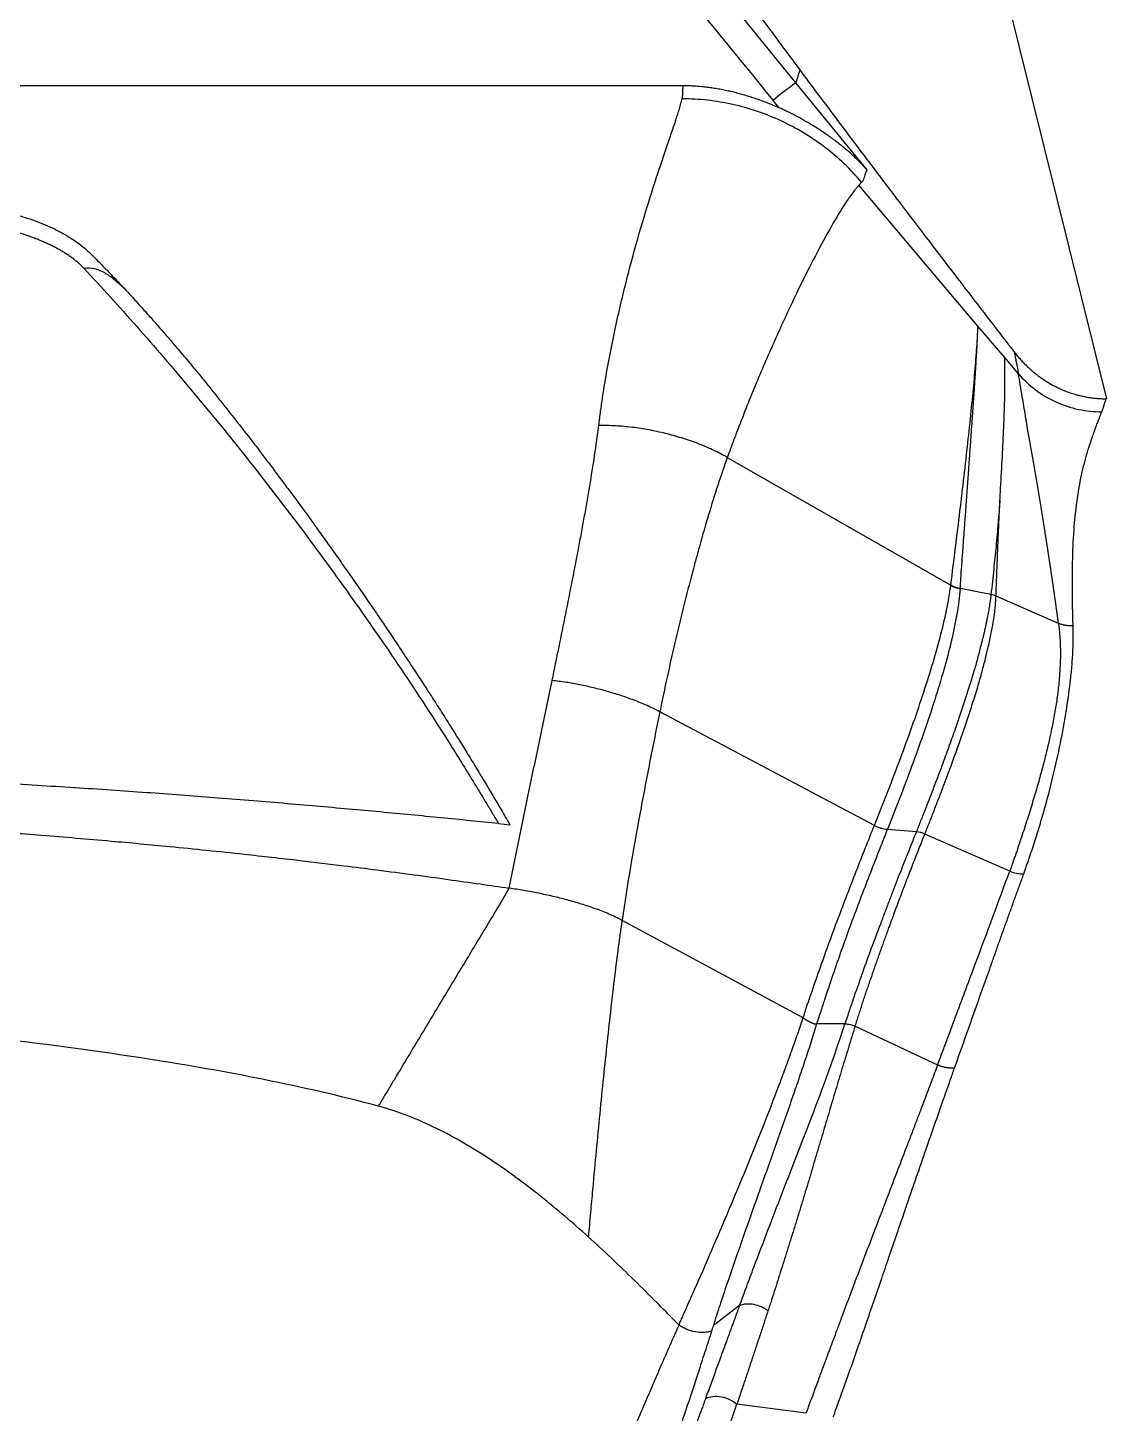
# Model space of a CAD drawing. Header units: inches. Extents: x -1 to 81, y -22 to 129.
# Drawn here: x 45.27 to 54.37, y 66.44 to 78.14 of the extents above; entities that cross this region are included whole.
import ezdxf

# ---------------------------------------------------------------- set-up
doc = ezdxf.new("R2010")
doc.units = ezdxf.units.IN
doc.header["$MEASUREMENT"] = 0
doc.layers.add('1', color=4, linetype='Continuous')

# ---------------------------------------------------------------- blocks, each defined once
blk = doc.blocks.new('2026 PACE')
at = {"layer": '1', "color": 3, "linetype": 'Continuous', "lineweight": 25}
for p, q in [((53.801, 79.34), (54.876, 75.005)), ((52.254, 77.674), (51.559, 78.528)), ((52.286, 77.784), (52.254, 77.674)), ((30.203, 77.651), (51.304, 77.651)), ((52.852, 76.94), (52.254, 77.674)), ((52.112, 77.463), (52.061, 77.525)), ((52.852, 76.939), (52.852, 76.94)), ((53.791, 75.619), (52.786, 76.808)), ((54.017, 75.352), (53.791, 75.619)), ((54.088, 75.411), (54.097, 75.4)), ((54.133, 75.215), (54.017, 75.352)), ((51.675, 74.51), (53.562, 73.431)), ((53.977, 74.148), (53.977, 74.149)), ((53.901, 73.351), (53.641, 73.402)), ((54.47, 73.108), (53.944, 73.338)), ((52.917, 71.401), (51.105, 72.361)), ((49.743, 71.417), (49.839, 71.407)), ((52.917, 71.401), (52.917, 71.402)), ((53.027, 71.368), (53.026, 71.367)), ((53.271, 71.347), (53.027, 71.368)), ((53.271, 71.347), (53.271, 71.347)), ((53.342, 71.328), (53.343, 71.328)), ((54.06, 71.016), (53.343, 71.328)), ((52.314, 69.775), (50.786, 70.599)), ((52.668, 69.724), (52.429, 69.724)), ((52.754, 69.705), (53.45, 69.378)), ((53.45, 69.378), (53.451, 69.379)), ((51.778, 67.345), (51.557, 67.178)), ((52.339, 66.436), (51.756, 66.514))]:
    blk.add_line(p, q, dxfattribs=at)
for centre, radius, start, end in [((53.807, 75.465), 2.7, 125.117, 130.2884), ((53.698, 73.658), 0.263, 238.9462, 257.3842), ((53.697, 73.656), 0.263, 238.9848, 257.4433), ((53.858, 73.148), 0.208, 65.634, 78.0727), ((53.858, 73.148), 0.208, 65.6182, 78.0707), ((53.054, 71.655), 0.288, 241.5739, 264.5284), ((53.054, 71.654), 0.288, 241.5711, 264.5253), ((53.249, 71.118), 0.23, 65.8962, 84.4884), ((53.248, 71.118), 0.23, 65.8982, 84.4901)]:
    blk.add_arc(centre, radius, start, end, dxfattribs=at)
for points, knots in [([(51.673, 78.612), (51.713, 78.556), (51.795, 78.446), (51.917, 78.28), (52.04, 78.115), (52.163, 77.949), (52.245, 77.839), (52.286, 77.784)], [0, 0, 0, 0, 0.2, 0.4, 0.6, 0.8, 1, 1, 1, 1]), ([(52.286, 77.784), (52.336, 77.716), (52.436, 77.582), (52.587, 77.381), (52.736, 77.182), (52.885, 76.985), (53.033, 76.789), (53.233, 76.526), (53.483, 76.198), (53.786, 75.803), (53.987, 75.542), (54.088, 75.412)], [0, 0, 0, 0, 0.084804, 0.169022, 0.252654, 0.335696, 0.418145, 0.5, 0.667733, 0.834403, 1, 1, 1, 1]), ([(51.294, 77.539), (51.296, 77.55), (51.299, 77.572), (51.299, 77.597), (51.3, 77.615), (51.301, 77.632), (51.303, 77.644), (51.304, 77.651)], [0, 0, 0, 0, 0.25, 0.5, 0.625, 0.75, 1, 1, 1, 1]), ([(51.304, 77.651), (51.312, 77.651), (51.328, 77.651), (51.352, 77.65), (51.376, 77.649), (51.399, 77.648), (51.423, 77.646), (51.447, 77.644), (51.471, 77.642), (51.494, 77.639), (51.518, 77.636), (51.542, 77.633), (51.565, 77.629), (51.589, 77.626), (51.612, 77.621), (51.636, 77.617), (51.659, 77.612), (51.683, 77.607), (51.706, 77.602), (51.729, 77.596), (51.752, 77.59), (51.775, 77.584), (51.798, 77.578), (51.821, 77.571), (51.844, 77.564), (51.867, 77.557), (51.89, 77.55), (51.912, 77.542), (51.935, 77.534), (51.957, 77.526), (51.98, 77.518), (52.002, 77.509), (52.024, 77.501), (52.046, 77.492), (52.068, 77.482), (52.09, 77.473), (52.105, 77.466), (52.112, 77.463)], [0, 0, 0, 0, 0.028562, 0.057124, 0.085686, 0.11425, 0.142817, 0.171385, 0.199955, 0.228527, 0.257098, 0.285669, 0.314239, 0.342809, 0.371379, 0.399951, 0.428523, 0.457096, 0.485671, 0.514245, 0.542819, 0.571392, 0.599966, 0.628539, 0.657113, 0.685688, 0.714262, 0.742837, 0.771412, 0.799987, 0.828561, 0.857134, 0.885708, 0.914281, 0.942854, 0.971427, 1, 1, 1, 1]), ([(50.593, 74.806), (50.595, 74.817), (50.598, 74.848), (50.608, 74.919), (50.628, 75.059), (50.673, 75.333), (50.75, 75.707), (50.852, 76.122), (50.959, 76.501), (51.064, 76.837), (51.162, 77.127), (51.23, 77.326), (51.264, 77.433), (51.278, 77.477), (51.284, 77.499), (51.289, 77.519), (51.292, 77.532), (51.294, 77.539)], [0, 0, 0, 0, 0.0082717, 0.0238967, 0.0551467, 0.1176467, 0.2426467, 0.3676467, 0.4926467, 0.6176467, 0.7426467, 0.8676467, 0.9301467, 0.9457717, 0.9613967, 0.9770217, 0.9926467, 0.9926467, 0.9926467, 0.9926467]), ([(52.852, 76.939), (52.851, 76.94), (52.85, 76.942), (52.848, 76.945), (52.845, 76.948), (52.843, 76.951), (52.84, 76.954), (52.835, 76.96), (52.827, 76.968), (52.818, 76.978), (52.805, 76.992), (52.787, 77.01), (52.76, 77.037), (52.721, 77.073), (52.665, 77.122), (52.595, 77.178), (52.528, 77.227), (52.47, 77.266), (52.425, 77.295), (52.382, 77.322), (52.339, 77.347), (52.297, 77.371), (52.257, 77.392), (52.218, 77.412), (52.181, 77.431), (52.146, 77.447), (52.123, 77.458), (52.112, 77.463)], [0, 0, 0, 0, 0.003614, 0.007449, 0.011529, 0.015873, 0.020495, 0.026898, 0.041013, 0.059295, 0.071728, 0.107616, 0.14342, 0.20367, 0.286573, 0.393527, 0.501002, 0.561532, 0.619692, 0.675484, 0.72891, 0.779975, 0.82868, 0.875031, 0.91903, 0.960685, 1, 1, 1, 1]), ([(52.852, 76.939), (52.85, 76.933), (52.848, 76.927), (52.843, 76.914), (52.839, 76.904), (52.835, 76.89), (52.831, 76.875), (52.825, 76.856), (52.816, 76.841), (52.809, 76.834)], [-0.234533, -0.234533, -0.234533, -0.234533, 0, 0, 0.25, 0.375, 0.5, 0.75, 1, 1, 1, 1]), ([(52.785, 76.808), (52.785, 76.807), (52.779, 76.801), (52.769, 76.789), (52.74, 76.753), (52.675, 76.665), (52.571, 76.497), (52.437, 76.253), (52.294, 75.97), (52.144, 75.653), (51.989, 75.304), (51.857, 74.988), (51.766, 74.753), (51.72, 74.633), (51.695, 74.563), (51.682, 74.528), (51.675, 74.51)], [0.028923, 0.028923, 0.028923, 0.028923, 0.03125, 0.046875, 0.0625, 0.125, 0.25, 0.375, 0.5, 0.625, 0.75, 0.875, 0.9375, 0.96875, 0.984375, 1, 1, 1, 1]), ([(52.809, 76.834), (52.808, 76.833), (52.805, 76.83), (52.8, 76.825), (52.796, 76.82), (52.791, 76.814), (52.787, 76.81), (52.786, 76.808)], [0, 0, 0, 0, 0.199973, 0.399975, 0.59999, 0.800002, 1, 1, 1, 1]), ([(44.839, 76.661), (44.846, 76.661), (44.862, 76.661), (44.884, 76.66), (44.907, 76.66), (44.93, 76.66), (44.952, 76.659), (44.975, 76.659), (44.997, 76.658), (45.019, 76.657), (45.041, 76.656), (45.063, 76.654), (45.085, 76.653), (45.143, 76.649), (45.236, 76.641), (45.359, 76.625), (45.477, 76.605), (45.587, 76.581), (45.691, 76.554), (45.818, 76.514), (45.931, 76.469), (46.031, 76.421), (46.098, 76.383), (46.161, 76.343), (46.208, 76.309), (46.243, 76.281), (46.268, 76.26), (46.292, 76.238), (46.307, 76.224), (46.314, 76.216)], [0, 0, 0, 0, 0.010673, 0.02131, 0.031916, 0.042493, 0.053045, 0.063577, 0.07409, 0.08459, 0.09508, 0.105563, 0.116043, 0.126523, 0.188494, 0.251194, 0.313181, 0.376922, 0.438472, 0.50219, 0.627601, 0.68863, 0.751492, 0.812659, 0.875266, 0.906088, 0.937141, 0.968441, 1, 1, 1, 1]), ([(45.993, 76.286), (45.988, 76.289), (45.977, 76.295), (45.961, 76.303), (45.944, 76.311), (45.927, 76.318), (45.91, 76.326), (45.892, 76.334), (45.874, 76.341), (45.856, 76.349), (45.838, 76.356), (45.819, 76.363), (45.8, 76.37), (45.781, 76.377), (45.726, 76.396), (45.631, 76.425), (45.489, 76.46), (45.338, 76.489), (45.218, 76.505), (45.136, 76.515), (45.094, 76.519), (45.052, 76.523), (45.01, 76.526), (44.968, 76.529), (44.925, 76.532), (44.882, 76.534), (44.853, 76.535), (44.839, 76.535)], [0, 0, 0, 0, 0.019763, 0.039469, 0.05912, 0.078722, 0.098279, 0.117794, 0.137273, 0.156718, 0.176135, 0.195527, 0.2149, 0.234257, 0.253603, 0.379087, 0.502822, 0.627192, 0.750069, 0.781517, 0.812852, 0.844102, 0.875292, 0.90645, 0.937603, 0.968777, 1, 1, 1, 1]), ([(46.244, 76.105), (46.241, 76.109), (46.234, 76.116), (46.224, 76.126), (46.213, 76.136), (46.202, 76.146), (46.19, 76.156), (46.179, 76.166), (46.166, 76.176), (46.154, 76.186), (46.141, 76.196), (46.128, 76.205), (46.114, 76.215), (46.1, 76.224), (46.086, 76.233), (46.072, 76.242), (46.057, 76.251), (46.041, 76.26), (46.026, 76.269), (46.01, 76.278), (45.999, 76.283), (45.993, 76.286)], [0, 0, 0, 0, 0.053407, 0.106667, 0.159789, 0.212784, 0.265664, 0.318438, 0.371119, 0.423717, 0.476242, 0.528707, 0.581123, 0.633499, 0.685849, 0.738182, 0.790511, 0.842846, 0.895198, 0.947579, 1, 1, 1, 1]), ([(46.314, 76.216), (46.326, 76.204), (46.35, 76.18), (46.385, 76.144), (46.42, 76.108), (46.456, 76.072), (46.491, 76.035), (46.526, 75.998), (46.549, 75.973), (46.56, 75.961)], [0, 0, 0, 0, 0.1435007, 0.2867858, 0.4298559, 0.5727116, 0.7153535, 0.8577826, 1, 1, 1, 1]), ([(46.587, 75.932), (46.562, 75.956), (46.537, 75.979), (46.484, 76.024), (46.457, 76.044), (46.401, 76.078), (46.372, 76.092), (46.31, 76.108), (46.278, 76.11), (46.244, 76.105)], [0, 0, 0, 0, 0.25, 0.25, 0.5, 0.5, 0.75, 0.75, 1, 1, 1, 1]), ([(46.244, 76.105), (46.318, 76.026), (46.391, 75.946), (46.54, 75.783), (46.614, 75.699), (46.839, 75.445), (46.989, 75.27), (47.442, 74.73), (47.744, 74.35), (48.341, 73.558), (48.635, 73.146), (49.063, 72.509), (49.203, 72.294), (49.409, 71.968), (49.477, 71.858), (49.578, 71.693), (49.611, 71.638), (49.661, 71.555), (49.677, 71.528), (49.71, 71.472), (49.726, 71.445), (49.743, 71.417)], [0, 0, 0, 0, 0.0625, 0.0625, 0.125, 0.125, 0.25, 0.25, 0.5, 0.5, 0.75, 0.75, 0.875, 0.875, 0.9375, 0.9375, 0.96875, 0.96875, 0.984375, 0.984375, 1, 1, 1, 1]), ([(46.56, 75.961), (46.565, 75.956), (46.574, 75.947), (46.583, 75.937), (46.587, 75.932)], [0, 0, 0, 0, 0.5002031, 1, 1, 1, 1]), ([(46.587, 75.932), (46.6, 75.918), (46.626, 75.891), (46.664, 75.849), (46.702, 75.807), (46.74, 75.765), (46.778, 75.722), (46.816, 75.68), (46.854, 75.637), (46.891, 75.594), (46.929, 75.551), (46.966, 75.507), (47.003, 75.464), (47.04, 75.42), (47.077, 75.377), (47.114, 75.333), (47.151, 75.289), (47.187, 75.245), (47.224, 75.2), (47.26, 75.156), (47.296, 75.111), (47.332, 75.067), (47.368, 75.022), (47.404, 74.977), (47.44, 74.932), (47.475, 74.887), (47.511, 74.842), (47.546, 74.797), (47.582, 74.751), (47.617, 74.706), (47.652, 74.66), (47.687, 74.615), (47.722, 74.569), (47.757, 74.524), (47.791, 74.478), (47.826, 74.432), (47.86, 74.386), (47.895, 74.34), (47.929, 74.294), (47.963, 74.248), (47.997, 74.202), (48.031, 74.156), (48.065, 74.11), (48.098, 74.064), (48.132, 74.018), (48.166, 73.971), (48.199, 73.925), (48.248, 73.857), (48.313, 73.766), (48.394, 73.652), (48.474, 73.538), (48.554, 73.423), (48.634, 73.308), (48.712, 73.193), (48.791, 73.077), (48.869, 72.961), (48.946, 72.844), (49.023, 72.727), (49.1, 72.61), (49.176, 72.492), (49.252, 72.374), (49.327, 72.255), (49.402, 72.136), (49.476, 72.016), (49.549, 71.896), (49.623, 71.775), (49.695, 71.653), (49.767, 71.531), (49.815, 71.448), (49.839, 71.407)], [0, 0, 0, 0, 0.011354, 0.022682, 0.033984, 0.045259, 0.056508, 0.067731, 0.078929, 0.0901, 0.101245, 0.112365, 0.123459, 0.134527, 0.14557, 0.156587, 0.167579, 0.178545, 0.189485, 0.200401, 0.211291, 0.222155, 0.232995, 0.24381, 0.254599, 0.265364, 0.276103, 0.286818, 0.297509, 0.308174, 0.318815, 0.329432, 0.340023, 0.350591, 0.361134, 0.371653, 0.382147, 0.392617, 0.403063, 0.413484, 0.423882, 0.434255, 0.444604, 0.454929, 0.465231, 0.475508, 0.485762, 0.495991, 0.520944, 0.545799, 0.570557, 0.595219, 0.619784, 0.644255, 0.66863, 0.69291, 0.717096, 0.741188, 0.765186, 0.78909, 0.812901, 0.836618, 0.860241, 0.88377, 0.907205, 0.930546, 0.953792, 0.976944, 1, 1, 1, 1]), ([(53.788, 75.555), (53.789, 75.56), (53.789, 75.57), (53.79, 75.585), (53.79, 75.599), (53.79, 75.608), (53.791, 75.613)], [0, 0, 0, 0, 0.250026, 0.500034, 0.750024, 1, 1, 1, 1]), ([(53.562, 73.433), (53.589, 73.646), (53.615, 73.854), (53.664, 74.255), (53.686, 74.449), (53.716, 74.724), (53.726, 74.813), (53.743, 74.985), (53.751, 75.067), (53.765, 75.223), (53.771, 75.297), (53.781, 75.435), (53.786, 75.499), (53.788, 75.555)], [0, 0, 0, 0, 0.25, 0.25, 0.5, 0.5, 0.625, 0.625, 0.75, 0.75, 0.875, 0.875, 1, 1, 1, 1]), ([(53.641, 73.402), (53.643, 73.43), (53.647, 73.494), (53.655, 73.6), (53.665, 73.739), (53.676, 73.884), (53.687, 74.042), (53.698, 74.19), (53.709, 74.342), (53.719, 74.484), (53.727, 74.593), (53.733, 74.676), (53.737, 74.735), (53.741, 74.792), (53.745, 74.848), (53.749, 74.903), (53.753, 74.957), (53.756, 75.009), (53.76, 75.06), (53.763, 75.11), (53.766, 75.158), (53.769, 75.205), (53.772, 75.25), (53.775, 75.294), (53.777, 75.336), (53.78, 75.377), (53.782, 75.416), (53.784, 75.453), (53.786, 75.489), (53.787, 75.523), (53.788, 75.544), (53.788, 75.555)], [0, 0, 0, 0, 0.033509, 0.075289, 0.125347, 0.199728, 0.250601, 0.318561, 0.382928, 0.443696, 0.500864, 0.52782, 0.554566, 0.581103, 0.60743, 0.633547, 0.659453, 0.68515, 0.710636, 0.735911, 0.760976, 0.785829, 0.810472, 0.834903, 0.859123, 0.883131, 0.906928, 0.930514, 0.953888, 0.97705, 1, 1, 1, 1]), ([(54.097, 75.4), (54.102, 75.394), (54.11, 75.383), (54.123, 75.367), (54.137, 75.351), (54.151, 75.336), (54.165, 75.32), (54.179, 75.305), (54.194, 75.29), (54.209, 75.275), (54.225, 75.261), (54.241, 75.247), (54.257, 75.233), (54.274, 75.22), (54.29, 75.206), (54.308, 75.193), (54.325, 75.181), (54.343, 75.169), (54.361, 75.157), (54.379, 75.145), (54.398, 75.134), (54.417, 75.123), (54.436, 75.113), (54.456, 75.103), (54.476, 75.093), (54.496, 75.084), (54.516, 75.076), (54.537, 75.067), (54.558, 75.06), (54.579, 75.052), (54.6, 75.046), (54.622, 75.039), (54.647, 75.033), (54.676, 75.026), (54.708, 75.019), (54.741, 75.014), (54.774, 75.01), (54.807, 75.007), (54.841, 75.005), (54.863, 75.005), (54.874, 75.005)], [0, 0, 0, 0, 0.024209, 0.048412, 0.072609, 0.0968, 0.120986, 0.145169, 0.169349, 0.19353, 0.217713, 0.2419, 0.266096, 0.290299, 0.314506, 0.338715, 0.362925, 0.387133, 0.411339, 0.435542, 0.459744, 0.483944, 0.508144, 0.532346, 0.556546, 0.580744, 0.604939, 0.629131, 0.653319, 0.677503, 0.701686, 0.725868, 0.750052, 0.785758, 0.821471, 0.857187, 0.8929, 0.928608, 0.964309, 1, 1, 1, 1]), ([(54.097, 75.4), (54.099, 75.391), (54.102, 75.376), (54.106, 75.355), (54.11, 75.338), (54.112, 75.324), (54.115, 75.309), (54.119, 75.289), (54.124, 75.264), (54.129, 75.239), (54.132, 75.223), (54.133, 75.215)], [0, 0, 0, 0, 0.151497, 0.277814, 0.378959, 0.454921, 0.505696, 0.64461, 0.773308, 0.891773, 1, 1, 1, 1]), ([(53.977, 74.149), (53.978, 74.171), (53.985, 74.285), (53.996, 74.485), (54.008, 74.738), (54.017, 74.972), (54.02, 75.182), (54.019, 75.3), (54.017, 75.352)], [0, 0, 0, 0, 0.0298385, 0.1548385, 0.2798385, 0.4048385, 0.5298385, 0.6548385, 0.6548385, 0.6548385, 0.6548385]), ([(54.133, 75.215), (54.175, 75.166), (54.223, 75.121), (54.329, 75.04), (54.388, 75.006), (54.511, 74.95), (54.575, 74.929), (54.706, 74.901), (54.772, 74.895), (54.836, 74.895)], [0, 0, 0, 0, 0.25, 0.25, 0.5, 0.5, 0.75, 0.75, 1, 1, 1, 1]), ([(54.47, 73.108), (54.466, 73.136), (54.463, 73.164), (54.455, 73.218), (54.451, 73.245), (54.44, 73.326), (54.433, 73.379), (54.411, 73.534), (54.396, 73.635), (54.367, 73.831), (54.352, 73.926), (54.322, 74.112), (54.307, 74.202), (54.276, 74.38), (54.26, 74.467), (54.231, 74.636), (54.216, 74.718), (54.19, 74.876), (54.177, 74.951), (54.154, 75.092), (54.143, 75.157), (54.133, 75.215)], [0, 0, 0, 0, 0.03125, 0.03125, 0.0625, 0.0625, 0.125, 0.125, 0.25, 0.25, 0.375, 0.375, 0.5, 0.5, 0.625, 0.625, 0.75, 0.75, 0.875, 0.875, 1, 1, 1, 1]), ([(54.836, 74.895), (54.838, 74.899), (54.841, 74.906), (54.845, 74.918), (54.849, 74.929), (54.853, 74.941), (54.857, 74.954), (54.861, 74.967), (54.866, 74.98), (54.87, 74.993), (54.873, 75.001), (54.874, 75.005)], [0, 0, 0, 0, 0.0896856, 0.1845423, 0.2845589, 0.3897235, 0.5000232, 0.6152818, 0.7499678, 0.8749373, 1, 1, 1, 1]), ([(54.594, 73.088), (54.594, 73.099), (54.593, 73.127), (54.592, 73.167), (54.591, 73.208), (54.59, 73.287), (54.587, 73.454), (54.59, 73.695), (54.605, 73.96), (54.634, 74.2), (54.669, 74.379), (54.702, 74.508), (54.729, 74.599), (54.754, 74.673), (54.772, 74.725), (54.786, 74.764), (54.799, 74.797), (54.811, 74.828), (54.821, 74.854), (54.829, 74.875), (54.834, 74.889), (54.836, 74.895)], [0, 0, 0, 0, 0.013568, 0.03123, 0.046967, 0.06246, 0.124919, 0.249842, 0.374789, 0.499777, 0.624814, 0.687351, 0.749894, 0.812436, 0.851615, 0.874973, 0.908276, 0.937497, 0.959355, 0.980188, 1, 1, 1, 1]), ([(50.196, 72.625), (50.235, 72.814), (50.293, 73.096), (50.366, 73.464), (50.41, 73.691), (50.443, 73.87), (50.476, 74.048), (50.514, 74.268), (50.556, 74.526), (50.579, 74.694), (50.59, 74.778)], [0, 0, 0, 0, 0.25, 0.375, 0.5, 0.5625, 0.625, 0.75, 0.875, 1, 1, 1, 1]), ([(51.675, 74.51), (51.648, 74.434), (51.594, 74.275), (51.516, 74.026), (51.454, 73.81), (51.413, 73.66), (51.396, 73.598), (51.392, 73.581)], [0, 0, 0, 0, 0.125, 0.25, 0.375, 0.4375, 0.4616652, 0.4616652, 0.4616652, 0.4616652]), ([(53.977, 74.148), (53.976, 74.143), (53.975, 74.128), (53.973, 74.096), (53.968, 74.037), (53.961, 73.956), (53.953, 73.858), (53.944, 73.761), (53.934, 73.663), (53.924, 73.564), (53.913, 73.46), (53.905, 73.388), (53.901, 73.352)], [0, 0, 0, 0, 0.019052, 0.06253, 0.125055, 0.250093, 0.374198, 0.500121, 0.617391, 0.73979, 0.867324, 1, 1, 1, 1]), ([(53.944, 73.338), (53.945, 73.362), (53.946, 73.409), (53.949, 73.477), (53.951, 73.542), (53.954, 73.604), (53.956, 73.662), (53.958, 73.717), (53.96, 73.769), (53.962, 73.817), (53.964, 73.862), (53.966, 73.905), (53.967, 73.944), (53.969, 73.98), (53.97, 74.012), (53.972, 74.042), (53.973, 74.069), (53.974, 74.093), (53.975, 74.114), (53.976, 74.132), (53.977, 74.143), (53.977, 74.148)], [0, 0, 0, 0, 0.085493, 0.167342, 0.245546, 0.320102, 0.39101, 0.458268, 0.521875, 0.581828, 0.638129, 0.690774, 0.739764, 0.785098, 0.826774, 0.864793, 0.899153, 0.929854, 0.956896, 0.980278, 1, 1, 1, 1]), ([(51.392, 73.581), (51.384, 73.553), (51.353, 73.436), (51.299, 73.225), (51.209, 72.849), (51.145, 72.559), (51.105, 72.361)], [0.4616652, 0.4616652, 0.4616652, 0.4616652, 0.5, 0.625, 0.75, 1, 1, 1, 1]), ([(52.917, 71.402), (52.956, 71.498), (52.994, 71.594), (53.067, 71.781), (53.102, 71.874), (53.17, 72.056), (53.202, 72.146), (53.265, 72.322), (53.295, 72.409), (53.351, 72.58), (53.378, 72.664), (53.427, 72.828), (53.45, 72.909), (53.492, 73.066), (53.51, 73.143), (53.541, 73.291), (53.553, 73.363), (53.562, 73.431)], [0, 0, 0, 0, 0.125, 0.125, 0.25, 0.25, 0.375, 0.375, 0.5, 0.5, 0.625, 0.625, 0.75, 0.75, 0.875, 0.875, 1, 1, 1, 1]), ([(53.64, 73.4), (53.635, 73.331), (53.626, 73.259), (53.6, 73.111), (53.584, 73.034), (53.547, 72.877), (53.525, 72.796), (53.479, 72.632), (53.454, 72.548), (53.399, 72.377), (53.37, 72.29), (53.309, 72.113), (53.277, 72.024), (53.21, 71.841), (53.176, 71.749), (53.103, 71.561), (53.066, 71.465), (53.027, 71.368)], [0, 0, 0, 0, 0.125, 0.125, 0.25, 0.25, 0.375, 0.375, 0.5, 0.5, 0.625, 0.625, 0.75, 0.75, 0.875, 0.875, 1, 1, 1, 1]), ([(53.562, 73.433), (53.562, 73.433), (53.562, 73.432), (53.562, 73.431), (53.562, 73.431), (53.562, 73.431), (53.562, 73.431)], [0, 0, 0, 0, 0.0001683604, 0.0001683604, 0.0001683604, 0.0001684204, 0.0001684204, 0.0001684204, 0.0001684204]), ([(53.64, 73.4), (53.64, 73.401), (53.64, 73.401), (53.641, 73.402), (53.641, 73.402), (53.641, 73.402), (53.641, 73.402)], [0, 0, 0, 0, 0.0001658611, 0.0001658611, 0.0001658611, 0.0001659211, 0.0001659211, 0.0001659211, 0.0001659211]), ([(53.901, 73.351), (53.9, 73.345), (53.899, 73.331), (53.896, 73.311), (53.893, 73.289), (53.89, 73.267), (53.886, 73.243), (53.882, 73.219), (53.877, 73.194), (53.873, 73.168), (53.867, 73.141), (53.862, 73.113), (53.855, 73.084), (53.849, 73.055), (53.842, 73.024), (53.834, 72.992), (53.826, 72.959), (53.812, 72.904), (53.791, 72.823), (53.759, 72.709), (53.72, 72.581), (53.684, 72.468), (53.653, 72.375), (53.631, 72.308), (53.607, 72.239), (53.582, 72.168), (53.556, 72.095), (53.529, 72.02), (53.501, 71.943), (53.472, 71.864), (53.441, 71.783), (53.409, 71.7), (53.377, 71.615), (53.343, 71.528), (53.307, 71.439), (53.283, 71.378), (53.271, 71.347)], [0, 0, 0, 0, 0.012839, 0.026057, 0.039654, 0.053631, 0.067986, 0.082721, 0.097834, 0.113327, 0.129199, 0.14545, 0.162079, 0.179087, 0.196475, 0.214241, 0.232386, 0.25091, 0.304358, 0.363819, 0.429296, 0.500788, 0.532972, 0.56569, 0.598942, 0.632729, 0.667051, 0.701907, 0.737298, 0.773224, 0.809684, 0.846679, 0.884207, 0.92227, 0.960868, 1, 1, 1, 1]), ([(53.343, 71.328), (53.349, 71.343), (53.36, 71.373), (53.378, 71.417), (53.395, 71.461), (53.412, 71.503), (53.428, 71.546), (53.444, 71.587), (53.46, 71.628), (53.476, 71.668), (53.491, 71.708), (53.505, 71.747), (53.52, 71.785), (53.534, 71.823), (53.548, 71.86), (53.598, 71.996), (53.666, 72.186), (53.739, 72.409), (53.788, 72.566), (53.825, 72.696), (53.855, 72.808), (53.876, 72.897), (53.892, 72.968), (53.904, 73.026), (53.914, 73.08), (53.923, 73.13), (53.93, 73.178), (53.935, 73.222), (53.939, 73.263), (53.942, 73.301), (53.943, 73.325), (53.944, 73.337)], [0, 0, 0, 0, 0.019026, 0.037867, 0.056524, 0.074996, 0.093285, 0.111389, 0.129309, 0.147045, 0.164597, 0.181964, 0.199147, 0.216147, 0.232962, 0.249592, 0.402461, 0.499104, 0.572607, 0.63876, 0.697561, 0.749013, 0.782453, 0.814505, 0.845168, 0.874444, 0.902332, 0.928831, 0.953942, 0.977665, 1, 1, 1, 1]), ([(53.901, 73.352), (53.901, 73.352), (53.901, 73.351), (53.901, 73.351), (53.901, 73.351), (53.901, 73.351), (53.901, 73.351)], [0, 0, 0, 0, 0.00005709243, 0.00005709243, 0.00005709243, 0.00005715243, 0.00005715243, 0.00005715243, 0.00005715243]), ([(53.944, 73.337), (53.944, 73.337), (53.944, 73.338), (53.944, 73.338), (53.944, 73.338), (53.944, 73.338), (53.944, 73.338)], [0, 0, 0, 0, 0.0000580515, 0.0000580515, 0.0000580515, 0.0000581115, 0.0000581115, 0.0000581115, 0.0000581115]), ([(54.47, 73.108), (54.471, 73.101), (54.474, 73.085), (54.476, 73.062), (54.479, 73.038), (54.481, 73.014), (54.483, 72.99), (54.484, 72.965), (54.485, 72.94), (54.486, 72.915), (54.487, 72.89), (54.487, 72.864), (54.487, 72.838), (54.487, 72.812), (54.486, 72.785), (54.485, 72.759), (54.484, 72.732), (54.482, 72.704), (54.48, 72.677), (54.476, 72.62), (54.467, 72.532), (54.45, 72.41), (54.427, 72.282), (54.405, 72.174), (54.386, 72.089), (54.371, 72.029), (54.356, 71.967), (54.34, 71.904), (54.322, 71.839), (54.304, 71.773), (54.284, 71.705), (54.264, 71.635), (54.242, 71.564), (54.22, 71.491), (54.196, 71.417), (54.171, 71.34), (54.145, 71.262), (54.118, 71.182), (54.09, 71.1), (54.07, 71.044), (54.061, 71.015)], [0, 0, 0, 0, 0.013253, 0.026578, 0.039977, 0.053449, 0.066995, 0.080615, 0.09431, 0.108081, 0.121927, 0.135851, 0.14985, 0.163927, 0.17808, 0.19231, 0.206617, 0.221002, 0.235464, 0.250005, 0.309926, 0.371551, 0.434902, 0.499995, 0.528157, 0.55672, 0.585686, 0.615055, 0.644831, 0.675016, 0.705611, 0.736622, 0.768049, 0.799897, 0.832169, 0.864866, 0.897992, 0.931552, 0.965551, 1, 1, 1, 1]), ([(54.178, 70.992), (54.182, 71.003), (54.19, 71.026), (54.202, 71.062), (54.215, 71.097), (54.231, 71.145), (54.251, 71.205), (54.282, 71.3), (54.319, 71.419), (54.374, 71.612), (54.436, 71.852), (54.496, 72.129), (54.543, 72.391), (54.57, 72.597), (54.586, 72.756), (54.592, 72.854), (54.595, 72.929), (54.596, 72.983), (54.596, 73.036), (54.595, 73.07), (54.594, 73.088)], [0, 0, 0, 0, 0.014041, 0.028399, 0.043072, 0.058061, 0.087429, 0.117363, 0.178115, 0.239742, 0.367647, 0.499999, 0.626518, 0.749994, 0.815456, 0.87894, 0.910019, 0.940451, 0.970088, 1, 1, 1, 1]), ([(54.594, 73.088), (54.591, 73.087), (54.585, 73.087), (54.575, 73.087), (54.565, 73.087), (54.555, 73.088), (54.545, 73.088), (54.536, 73.09), (54.526, 73.091), (54.516, 73.093), (54.507, 73.096), (54.498, 73.098), (54.488, 73.101), (54.479, 73.105), (54.473, 73.107), (54.47, 73.108)], [0, 0, 0, 0, 0.076892, 0.153798, 0.230715, 0.307639, 0.384569, 0.461502, 0.538438, 0.615374, 0.692309, 0.769242, 0.84617, 0.923091, 1, 1, 1, 1]), ([(49.834, 70.871), (49.894, 71.166), (49.984, 71.609), (50.09, 72.119), (50.135, 72.336), (50.15, 72.408)], [0.1259142, 0.1259142, 0.1259142, 0.1259142, 0.6259142, 0.8759142, 1, 1, 1, 1]), ([(51.105, 72.361), (51.076, 72.219), (51.019, 71.933), (50.908, 71.352), (50.831, 70.905), (50.786, 70.599)], [0, 0, 0, 0, 0.25, 0.5, 1, 1, 1, 1]), ([(49.743, 71.417), (49.663, 71.425), (49.501, 71.441), (49.255, 71.466), (49.002, 71.49), (48.742, 71.515), (48.475, 71.539), (48.202, 71.564), (47.921, 71.588), (47.633, 71.612), (47.346, 71.635), (47.057, 71.657), (46.768, 71.678), (46.469, 71.699), (46.161, 71.719), (45.844, 71.739), (45.517, 71.758), (45.181, 71.776), (44.954, 71.788), (44.839, 71.793)], [0, 0, 0, 0, 0.048879, 0.099158, 0.150839, 0.20392, 0.258402, 0.314285, 0.37157, 0.430255, 0.490343, 0.547489, 0.606509, 0.667404, 0.730172, 0.794816, 0.861335, 0.929729, 1, 1, 1, 1]), ([(31.835, 70.902), (31.881, 70.909), (31.981, 70.924), (32.139, 70.948), (32.316, 70.974), (32.512, 71.001), (32.726, 71.03), (33.007, 71.067), (33.324, 71.107), (33.643, 71.145), (33.884, 71.172), (34.153, 71.201), (34.47, 71.233), (34.861, 71.27), (35.241, 71.304), (35.611, 71.334), (35.97, 71.36), (36.581, 71.402), (37.449, 71.45), (38.578, 71.494), (39.707, 71.518), (40.835, 71.524), (41.963, 71.511), (43.468, 71.47), (44.775, 71.402), (45.901, 71.318), (46.44, 71.273), (47.011, 71.22), (47.542, 71.165), (48.033, 71.11), (48.407, 71.065), (48.728, 71.024), (49.021, 70.986), (49.312, 70.946), (49.58, 70.908), (49.752, 70.883), (49.834, 70.871)], [0, 0, 0, 0, 0.007846, 0.016717, 0.026614, 0.037541, 0.049502, 0.062501, 0.084666, 0.102487, 0.115938, 0.125001, 0.147288, 0.169003, 0.190137, 0.210686, 0.230643, 0.250002, 0.312463, 0.37502, 0.437569, 0.500002, 0.562394, 0.625002, 0.749997, 0.779858, 0.812498, 0.839893, 0.874999, 0.90122, 0.922043, 0.937499, 0.954964, 0.971198, 0.986208, 1, 1, 1, 1]), ([(52.314, 69.775), (52.338, 69.849), (52.363, 69.921), (52.412, 70.064), (52.437, 70.135), (52.511, 70.345), (52.561, 70.482), (52.662, 70.751), (52.713, 70.883), (52.814, 71.144), (52.865, 71.273), (52.917, 71.401)], [0, 0, 0, 0, 0.125, 0.125, 0.25, 0.25, 0.5, 0.5, 0.75, 0.75, 1, 1, 1, 1]), ([(53.026, 71.367), (52.975, 71.239), (52.924, 71.109), (52.822, 70.845), (52.771, 70.712), (52.671, 70.44), (52.622, 70.302), (52.549, 70.089), (52.525, 70.018), (52.489, 69.909), (52.477, 69.873), (52.459, 69.817), (52.453, 69.799), (52.441, 69.762), (52.435, 69.743), (52.429, 69.724)], [0, 0, 0, 0, 0.25, 0.25, 0.5, 0.5, 0.75, 0.75, 0.875, 0.875, 0.9375, 0.9375, 0.96875, 0.96875, 1, 1, 1, 1]), ([(53.271, 71.347), (53.26, 71.322), (53.24, 71.27), (53.209, 71.192), (53.177, 71.111), (53.144, 71.028), (53.11, 70.941), (53.075, 70.852), (53.04, 70.76), (53.004, 70.665), (52.954, 70.534), (52.891, 70.365), (52.822, 70.175), (52.769, 70.024), (52.729, 69.909), (52.701, 69.825), (52.68, 69.762), (52.67, 69.733), (52.668, 69.724)], [0, 0, 0, 0, 0.049692, 0.100825, 0.153399, 0.207414, 0.262873, 0.319774, 0.378119, 0.437908, 0.499142, 0.62472, 0.749269, 0.842122, 0.892446, 0.950211, 0.986064, 1, 1, 1, 1]), ([(52.754, 69.705), (52.759, 69.721), (52.769, 69.752), (52.784, 69.799), (52.799, 69.845), (52.814, 69.89), (52.829, 69.936), (52.844, 69.981), (52.859, 70.026), (52.875, 70.071), (52.89, 70.115), (52.905, 70.159), (52.92, 70.203), (52.936, 70.247), (52.951, 70.291), (52.966, 70.334), (52.982, 70.377), (52.997, 70.42), (53.013, 70.463), (53.028, 70.506), (53.055, 70.579), (53.093, 70.682), (53.142, 70.814), (53.192, 70.944), (53.242, 71.073), (53.292, 71.201), (53.326, 71.286), (53.342, 71.328)], [0, 0, 0, 0, 0.026315, 0.052631, 0.078949, 0.105266, 0.131583, 0.157898, 0.184212, 0.210525, 0.236838, 0.263152, 0.289467, 0.315782, 0.342098, 0.368415, 0.394732, 0.421048, 0.447366, 0.473683, 0.499999, 0.583333, 0.666665, 0.749997, 0.833329, 0.916663, 1, 1, 1, 1]), ([(53.451, 69.379), (53.458, 69.398), (53.465, 69.416), (53.478, 69.452), (53.485, 69.471), (53.505, 69.525), (53.519, 69.561), (53.559, 69.669), (53.586, 69.741), (53.665, 69.953), (53.717, 70.092), (53.87, 70.501), (53.967, 70.763), (54.06, 71.016)], [0, 0, 0, 0, 0.03125, 0.03125, 0.0625, 0.0625, 0.125, 0.125, 0.25, 0.25, 0.5, 0.5, 1, 1, 1, 1]), ([(53.593, 69.351), (53.6, 69.371), (53.615, 69.412), (53.636, 69.472), (53.657, 69.532), (53.679, 69.593), (53.7, 69.654), (53.722, 69.715), (53.743, 69.775), (53.765, 69.836), (53.787, 69.897), (53.808, 69.959), (53.83, 70.02), (53.852, 70.081), (53.874, 70.142), (53.9, 70.217), (53.931, 70.303), (53.966, 70.403), (54.001, 70.502), (54.037, 70.601), (54.072, 70.699), (54.107, 70.797), (54.143, 70.895), (54.166, 70.959), (54.178, 70.992)], [0, 0, 0, 0, 0.034147, 0.068536, 0.103166, 0.138037, 0.17315, 0.208503, 0.244098, 0.279932, 0.316008, 0.352323, 0.388879, 0.425674, 0.462709, 0.499983, 0.560954, 0.622365, 0.684214, 0.746501, 0.809225, 0.872383, 0.935975, 1, 1, 1, 1]), ([(54.061, 71.015), (54.079, 71.007), (54.099, 71.001), (54.138, 70.993), (54.158, 70.992), (54.178, 70.992)], [0, 0, 0, 0, 0.5, 0.5, 1, 1, 1, 1]), ([(49.834, 70.871), (49.833, 70.87), (49.817, 70.843), (49.77, 70.764), (49.66, 70.581), (49.501, 70.316), (49.307, 69.994), (49.112, 69.669), (48.97, 69.433), (48.894, 69.307), (48.883, 69.288)], [0.025463, 0.025463, 0.025463, 0.025463, 0.0258077, 0.0336202, 0.0492452, 0.0804952, 0.1117452, 0.1429952, 0.1742452, 0.1800322, 0.1800322, 0.1800322, 0.1800322]), ([(50.786, 70.599), (50.786, 70.598), (50.786, 70.597), (50.785, 70.594), (50.783, 70.578), (50.78, 70.561), (50.775, 70.528), (50.773, 70.509), (50.765, 70.453), (50.76, 70.415), (50.744, 70.297), (50.734, 70.214), (50.702, 69.955), (50.681, 69.768), (50.649, 69.475), (50.639, 69.376), (50.618, 69.173), (50.608, 69.07), (50.588, 68.863), (50.577, 68.758), (50.558, 68.548), (50.548, 68.443), (50.538, 68.333), (50.537, 68.328), (50.537, 68.322)], [0.1357232, 0.1357232, 0.1357232, 0.1357232, 0.1374001, 0.1374001, 0.139077, 0.1625532, 0.1625532, 0.1893832, 0.1893832, 0.2430432, 0.2430432, 0.3503632, 0.3503632, 0.5650032, 0.5650032, 0.6723232, 0.6723232, 0.7796432, 0.7796432, 0.8869632, 0.8869632, 0.9942832, 0.9942832, 1, 1, 1, 1]), ([(48.728, 69.03), (48.409, 69.116), (47.764, 69.263), (46.788, 69.433), (45.806, 69.57), (44.818, 69.676), (43.827, 69.757), (42.5, 69.833), (40.836, 69.871), (38.838, 69.828), (36.848, 69.696), (35.201, 69.505), (33.897, 69.292), (33.249, 69.159), (32.928, 69.083)], [0.0000002, 0.0000002, 0.0000002, 0.0000002, 0.0625, 0.125, 0.1875, 0.25, 0.3125, 0.375, 0.5, 0.625, 0.75, 0.875, 0.9375, 0.9999998, 0.9999998, 0.9999998, 0.9999998]), ([(51.266, 67.182), (51.267, 67.185), (51.269, 67.188), (51.272, 67.195), (51.274, 67.199), (51.278, 67.209), (51.281, 67.216), (51.29, 67.236), (51.297, 67.25), (51.315, 67.291), (51.327, 67.319), (51.364, 67.403), (51.389, 67.459), (51.464, 67.628), (51.513, 67.742), (51.612, 67.972), (51.661, 68.087), (51.757, 68.316), (51.805, 68.431), (51.897, 68.657), (51.942, 68.768), (52.028, 68.987), (52.069, 69.094), (52.128, 69.249), (52.147, 69.3), (52.184, 69.401), (52.202, 69.45), (52.236, 69.547), (52.253, 69.594), (52.277, 69.663), (52.284, 69.686), (52.3, 69.731), (52.307, 69.753), (52.314, 69.775)], [0, 0, 0, 0, 0.003906, 0.003906, 0.007812, 0.007812, 0.015625, 0.015625, 0.03125, 0.03125, 0.0625, 0.0625, 0.125, 0.125, 0.25, 0.25, 0.375, 0.375, 0.5, 0.5, 0.625, 0.625, 0.75, 0.75, 0.8125, 0.8125, 0.875, 0.875, 0.9375, 0.9375, 0.96875, 0.96875, 1, 1, 1, 1]), ([(52.314, 69.775), (52.316, 69.774), (52.319, 69.772), (52.324, 69.769), (52.329, 69.766), (52.334, 69.763), (52.339, 69.76), (52.344, 69.757), (52.349, 69.754), (52.354, 69.751), (52.359, 69.748), (52.364, 69.745), (52.37, 69.742), (52.375, 69.74), (52.38, 69.737), (52.385, 69.735), (52.391, 69.732), (52.396, 69.73), (52.401, 69.729), (52.407, 69.727), (52.412, 69.726), (52.418, 69.725), (52.424, 69.725), (52.428, 69.724), (52.429, 69.724)], [0, 0, 0, 0, 0.04457, 0.089205, 0.134054, 0.179208, 0.224709, 0.27056, 0.316731, 0.363163, 0.40978, 0.456493, 0.503204, 0.549815, 0.596231, 0.642367, 0.688156, 0.733551, 0.778538, 0.823135, 0.86742, 0.911524, 0.955632, 1, 1, 1, 1]), ([(52.429, 69.724), (52.422, 69.7), (52.414, 69.675), (52.399, 69.626), (52.391, 69.601), (52.367, 69.526), (52.35, 69.476), (52.317, 69.374), (52.299, 69.323), (52.265, 69.22), (52.247, 69.169), (52.193, 69.013), (52.156, 68.907), (52.081, 68.695), (52.043, 68.587), (51.966, 68.371), (51.927, 68.261), (51.849, 68.041), (51.81, 67.93), (51.732, 67.705), (51.693, 67.592), (51.636, 67.42), (51.616, 67.362), (51.588, 67.275), (51.579, 67.246), (51.565, 67.204), (51.561, 67.191), (51.557, 67.178)], [0.0172623, 0.0172623, 0.0172623, 0.0172623, 0.0485123, 0.0485123, 0.0797623, 0.0797623, 0.1422623, 0.1422623, 0.2047623, 0.2047623, 0.2672623, 0.2672623, 0.3922623, 0.3922623, 0.5172623, 0.5172623, 0.6422623, 0.6422623, 0.7672623, 0.7672623, 0.8922623, 0.8922623, 0.9547623, 0.9547623, 0.9860123, 0.9860123, 1, 1, 1, 1]), ([(51.778, 67.345), (51.789, 67.372), (51.799, 67.399), (51.819, 67.454), (51.829, 67.481), (51.859, 67.562), (51.879, 67.616), (51.939, 67.775), (51.979, 67.879), (52.097, 68.188), (52.174, 68.389), (52.327, 68.78), (52.401, 68.972), (52.506, 69.255), (52.54, 69.349), (52.606, 69.537), (52.637, 69.63), (52.668, 69.724)], [0, 0, 0, 0, 0.03125, 0.03125, 0.0625, 0.0625, 0.125, 0.125, 0.25, 0.25, 0.5, 0.5, 0.75, 0.75, 0.875, 0.875, 1, 1, 1, 1]), ([(52.754, 69.705), (52.745, 69.676), (52.726, 69.616), (52.698, 69.526), (52.671, 69.436), (52.643, 69.346), (52.616, 69.255), (52.589, 69.165), (52.562, 69.074), (52.535, 68.983), (52.508, 68.891), (52.48, 68.799), (52.453, 68.706), (52.425, 68.613), (52.397, 68.519), (52.369, 68.425), (52.341, 68.33), (52.312, 68.234), (52.282, 68.138), (52.253, 68.041), (52.223, 67.946), (52.194, 67.853), (52.166, 67.763), (52.137, 67.672), (52.108, 67.58), (52.079, 67.488), (52.049, 67.395), (52.028, 67.332), (52.018, 67.3)], [0, 0, 0, 0, 0.0394721, 0.0789469, 0.1184223, 0.1578969, 0.1973706, 0.236844, 0.2763188, 0.3157945, 0.3552697, 0.3947433, 0.4342151, 0.4736857, 0.513157, 0.55263, 0.5921036, 0.631577, 0.6710506, 0.7105245, 0.749999, 0.7857153, 0.8214324, 0.8571493, 0.8928649, 0.9285785, 0.9642902, 1, 1, 1, 1]), ([(52.668, 69.724), (52.67, 69.724), (52.671, 69.724), (52.675, 69.724), (52.681, 69.724), (52.686, 69.724), (52.697, 69.722), (52.705, 69.721), (52.719, 69.718), (52.726, 69.716), (52.74, 69.711), (52.747, 69.709), (52.754, 69.705)], [0, 0, 0, 0, 0.0625, 0.0625, 0.125, 0.25, 0.25, 0.5, 0.5, 0.75, 0.75, 1, 1, 1, 1]), ([(48.883, 69.288), (48.878, 69.281), (48.858, 69.247), (48.823, 69.187), (48.783, 69.122), (48.756, 69.076), (48.742, 69.053), (48.734, 69.04), (48.73, 69.033), (48.728, 69.03)], [0, 0, 0, 0, 0.00202548, 0.00983798, 0.01765048, 0.02155673, 0.02350986, 0.02448642, 0.02546298, 0.02546298, 0.02546298, 0.02546298]), ([(53.45, 69.378), (53.442, 69.356), (53.425, 69.31), (53.398, 69.239), (53.37, 69.163), (53.339, 69.081), (53.306, 68.995), (53.271, 68.903), (53.234, 68.806), (53.154, 68.597), (53.052, 68.331), (52.931, 68.014), (52.834, 67.761), (52.741, 67.516), (52.678, 67.347), (52.643, 67.255), (52.636, 67.237), (52.626, 67.209), (52.612, 67.171), (52.594, 67.123), (52.572, 67.064), (52.546, 66.995), (52.516, 66.915), (52.482, 66.824), (52.445, 66.722), (52.403, 66.609), (52.374, 66.53), (52.358, 66.488)], [0, 0, 0, 0, 0.0250915, 0.0519428, 0.0805528, 0.1109207, 0.1430463, 0.1769302, 0.2125735, 0.2499783, 0.4049567, 0.4999779, 0.5833018, 0.6666544, 0.7499521, 0.7524149, 0.7582343, 0.7674092, 0.7799373, 0.7958152, 0.815038, 0.8375986, 0.8634876, 0.8926919, 0.9251944, 0.9609732, 1, 1, 1, 1]), ([(52.57, 66.407), (52.578, 66.427), (52.592, 66.468), (52.615, 66.53), (52.637, 66.592), (52.659, 66.655), (52.682, 66.718), (52.721, 66.828), (52.776, 66.987), (52.845, 67.186), (52.913, 67.384), (52.977, 67.57), (53.042, 67.76), (53.098, 67.923), (53.149, 68.074), (53.205, 68.237), (53.274, 68.437), (53.351, 68.66), (53.425, 68.873), (53.482, 69.036), (53.526, 69.162), (53.559, 69.254), (53.581, 69.318), (53.593, 69.351)], [0, 0, 0, 0, 0.018957, 0.038194, 0.057711, 0.07751, 0.09759, 0.117951, 0.18172, 0.250011, 0.310524, 0.374966, 0.434484, 0.499998, 0.540852, 0.588081, 0.668101, 0.75, 0.823577, 0.897327, 0.928515, 0.962739, 1, 1, 1, 1]), ([(53.593, 69.351), (53.59, 69.351), (53.583, 69.351), (53.573, 69.351), (53.563, 69.351), (53.554, 69.351), (53.544, 69.352), (53.535, 69.353), (53.525, 69.355), (53.516, 69.356), (53.507, 69.358), (53.499, 69.361), (53.49, 69.363), (53.482, 69.366), (53.474, 69.369), (53.466, 69.372), (53.458, 69.375), (53.453, 69.377), (53.451, 69.378)], [0, 0, 0, 0, 0.068874, 0.136899, 0.204074, 0.2704, 0.335875, 0.4005, 0.464275, 0.5272, 0.589275, 0.6505, 0.710874, 0.770399, 0.829073, 0.886898, 0.943874, 1, 1, 1, 1]), ([(50.501, 67.926), (50.436, 67.985), (50.37, 68.043), (50.236, 68.157), (50.169, 68.213), (49.962, 68.377), (49.821, 68.482), (49.528, 68.676), (49.377, 68.765), (49.14, 68.881), (49.06, 68.917), (48.896, 68.98), (48.813, 69.007), (48.728, 69.03)], [0, 0, 0, 0, 0.125, 0.125, 0.25, 0.25, 0.5, 0.5, 0.75, 0.75, 0.875, 0.875, 1, 1, 1, 1]), ([(50.537, 68.322), (50.531, 68.259), (50.525, 68.195), (50.516, 68.097), (50.513, 68.062), (50.507, 67.994), (50.504, 67.959), (50.501, 67.926)], [0, 0, 0, 0, 0.0650032, 0.0650032, 0.1003632, 0.1003632, 0.1357232, 0.1357232, 0.1357232, 0.1357232]), ([(51.266, 67.182), (51.265, 67.183), (51.264, 67.184), (51.262, 67.186), (51.261, 67.187), (51.258, 67.19), (51.256, 67.191), (51.25, 67.197), (51.247, 67.201), (51.235, 67.213), (51.227, 67.221), (51.204, 67.245), (51.188, 67.261), (51.141, 67.309), (51.11, 67.34), (51.016, 67.435), (50.953, 67.498), (50.826, 67.622), (50.762, 67.684), (50.632, 67.806), (50.567, 67.866), (50.501, 67.926)], [0, 0, 0, 0, 0.003906, 0.003906, 0.007812, 0.007812, 0.015625, 0.015625, 0.03125, 0.03125, 0.0625, 0.0625, 0.125, 0.125, 0.25, 0.25, 0.5, 0.5, 0.75, 0.75, 1, 1, 1, 1]), ([(51.778, 67.345), (51.772, 67.329), (51.76, 67.296), (51.742, 67.246), (51.723, 67.196), (51.704, 67.144), (51.685, 67.091), (51.665, 67.037), (51.645, 66.982), (51.624, 66.926), (51.603, 66.868), (51.582, 66.81), (51.56, 66.75), (51.538, 66.688), (51.515, 66.626), (51.499, 66.584), (51.492, 66.562)], [0, 0, 0, 0, 0.064918, 0.130837, 0.197757, 0.265676, 0.334596, 0.404515, 0.475436, 0.547357, 0.620282, 0.694211, 0.769146, 0.845089, 0.922039, 1, 1, 1, 1]), ([(52.018, 67.3), (52.012, 67.283), (52.001, 67.25), (51.985, 67.199), (51.968, 67.149), (51.951, 67.097), (51.934, 67.046), (51.917, 66.994), (51.9, 66.942), (51.882, 66.89), (51.865, 66.837), (51.847, 66.784), (51.829, 66.731), (51.811, 66.677), (51.793, 66.623), (51.775, 66.569), (51.762, 66.533), (51.756, 66.514)], [0, 0, 0, 0, 0.0666987, 0.1333788, 0.2000447, 0.266701, 0.3333524, 0.4000037, 0.4666599, 0.5333252, 0.5999987, 0.6666762, 0.7333537, 0.8000276, 0.8666949, 0.9333531, 1, 1, 1, 1]), ([(52.018, 67.3), (52.001, 67.313), (51.983, 67.325), (51.943, 67.343), (51.922, 67.35), (51.879, 67.358), (51.857, 67.359), (51.826, 67.357), (51.811, 67.355), (51.797, 67.351), (51.787, 67.348), (51.783, 67.347), (51.778, 67.345)], [0, 0, 0, 0, 0.25, 0.25, 0.5, 0.5, 0.75, 0.75, 0.875, 0.9375, 0.9375, 1, 1, 1, 1]), ([(51.266, 67.182), (51.26, 67.168), (51.248, 67.142), (51.23, 67.101), (51.211, 67.059), (51.192, 67.015), (51.173, 66.971), (51.153, 66.925), (51.132, 66.878), (51.111, 66.83), (51.09, 66.78), (51.068, 66.73), (51.046, 66.678), (51.023, 66.624), (50.999, 66.57), (50.957, 66.472), (50.899, 66.334), (50.841, 66.193), (50.801, 66.094), (50.777, 66.034), (50.752, 65.972), (50.726, 65.907), (50.7, 65.84), (50.682, 65.794), (50.673, 65.77)], [0, 0, 0, 0, 0.03122, 0.063137, 0.095748, 0.129053, 0.163047, 0.197724, 0.233081, 0.269113, 0.305815, 0.34318, 0.381205, 0.41988, 0.459201, 0.499158, 0.630106, 0.74938, 0.788241, 0.828292, 0.869517, 0.911892, 0.955395, 1, 1, 1, 1]), ([(51.542, 67.13), (51.532, 67.127), (51.522, 67.124), (51.501, 67.12), (51.489, 67.119), (51.454, 67.117), (51.429, 67.119), (51.378, 67.128), (51.353, 67.136), (51.318, 67.151), (51.307, 67.157), (51.291, 67.166), (51.286, 67.169), (51.278, 67.173), (51.276, 67.175), (51.271, 67.178), (51.268, 67.18), (51.266, 67.182)], [0, 0, 0, 0, 0.125, 0.125, 0.25, 0.25, 0.5, 0.5, 0.75, 0.75, 0.875, 0.875, 0.9375, 0.9375, 0.96875, 0.96875, 1, 1, 1, 1]), ([(51.557, 67.178), (51.556, 67.177), (51.556, 67.175), (51.553, 67.166), (51.551, 67.159), (51.547, 67.148), (51.546, 67.144), (51.544, 67.137), (51.543, 67.133), (51.542, 67.13)], [0, 0, 0, 0, 0.00163727, 0.00163727, 0.00944977, 0.00944977, 0.01335602, 0.01335602, 0.01726227, 0.01726227, 0.01726227, 0.01726227]), ([(51.542, 67.13), (51.525, 67.076), (51.507, 67.022), (51.472, 66.913), (51.454, 66.858), (51.4, 66.69), (51.362, 66.575), (51.303, 66.399), (51.283, 66.34), (51.243, 66.22), (51.222, 66.159), (51.159, 65.974), (51.116, 65.846), (51.071, 65.714)], [0, 0, 0, 0, 0.125, 0.125, 0.25, 0.25, 0.5, 0.5, 0.625, 0.625, 0.75, 0.75, 1, 1, 1, 1]), ([(51.492, 66.562), (51.486, 66.547), (51.476, 66.519), (51.461, 66.477), (51.447, 66.44), (51.435, 66.407), (51.425, 66.379), (51.416, 66.355), (51.402, 66.316), (51.382, 66.259), (51.355, 66.18), (51.319, 66.078), (51.275, 65.947), (51.219, 65.782), (51.17, 65.636), (51.129, 65.514), (51.097, 65.42), (51.062, 65.315), (51.023, 65.2), (50.973, 65.049), (50.914, 64.875), (50.852, 64.693), (50.783, 64.49), (50.702, 64.255), (50.605, 63.976), (50.506, 63.693), (50.427, 63.468), (50.368, 63.301), (50.329, 63.193), (50.29, 63.083), (50.251, 62.971), (50.21, 62.857), (50.169, 62.741), (50.127, 62.623), (50.084, 62.503), (50.04, 62.38), (50.011, 62.298), (49.996, 62.256)], [0, 0, 0, 0, 0.012693, 0.024175, 0.034444, 0.043504, 0.051353, 0.057993, 0.063423, 0.082991, 0.104086, 0.126711, 0.163725, 0.205532, 0.252155, 0.272681, 0.295464, 0.320502, 0.347797, 0.377351, 0.426481, 0.468168, 0.502395, 0.564235, 0.626357, 0.688758, 0.751416, 0.774447, 0.797884, 0.821728, 0.845978, 0.870634, 0.895695, 0.921163, 0.947036, 0.973315, 1, 1, 1, 1]), ([(50.21, 62.206), (50.216, 62.226), (50.23, 62.266), (50.251, 62.327), (50.271, 62.386), (50.291, 62.445), (50.31, 62.503), (50.33, 62.56), (50.349, 62.617), (50.368, 62.673), (50.387, 62.728), (50.405, 62.782), (50.424, 62.836), (50.442, 62.889), (50.46, 62.941), (50.477, 62.992), (50.495, 63.043), (50.512, 63.093), (50.529, 63.143), (50.546, 63.191), (50.562, 63.239), (50.579, 63.286), (50.595, 63.333), (50.64, 63.462), (50.713, 63.671), (50.815, 63.958), (50.915, 64.238), (51.015, 64.517), (51.115, 64.789), (51.197, 65.013), (51.261, 65.186), (51.307, 65.306), (51.355, 65.433), (51.406, 65.567), (51.456, 65.699), (51.503, 65.823), (51.546, 65.936), (51.588, 66.047), (51.624, 66.146), (51.657, 66.235), (51.686, 66.315), (51.712, 66.388), (51.735, 66.454), (51.749, 66.495), (51.756, 66.514)], [0, 0, 0, 0, 0.01281, 0.025478, 0.038007, 0.050394, 0.062641, 0.074748, 0.086714, 0.098539, 0.110224, 0.121768, 0.133172, 0.144434, 0.155557, 0.166538, 0.177379, 0.188079, 0.198639, 0.209057, 0.219335, 0.229471, 0.239467, 0.249321, 0.312955, 0.375833, 0.437972, 0.499393, 0.564206, 0.624744, 0.656813, 0.687171, 0.712051, 0.749539, 0.786626, 0.811905, 0.844735, 0.874346, 0.899955, 0.923727, 0.945637, 0.965665, 0.983791, 1, 1, 1, 1]), ([(51.492, 66.562), (51.509, 66.571), (51.53, 66.576), (51.575, 66.581), (51.599, 66.58), (51.648, 66.571), (51.672, 66.563), (51.717, 66.542), (51.738, 66.529), (51.756, 66.514)], [0, 0, 0, 0, 0.25, 0.25, 0.5, 0.5, 0.75, 0.75, 1, 1, 1, 1])]:
    blk.add_open_spline(points, degree=3, knots=knots, dxfattribs=at)
for points in [[(51.362, 78.383), (51.595, 78.097), (51.828, 77.811), (52.061, 77.525)], [(52.809, 76.834), (52.763, 76.889), (52.664, 76.993), (52.499, 77.133), (52.321, 77.254), (52.13, 77.355), (51.93, 77.436), (51.722, 77.494), (51.509, 77.53), (51.366, 77.538), (51.294, 77.539)], [(53.791, 75.613), (53.791, 75.615), (53.791, 75.617), (53.791, 75.619)], [(50.59, 74.778), (50.59, 74.781), (50.591, 74.785), (50.591, 74.788)], [(50.591, 74.788), (50.592, 74.794), (50.593, 74.8), (50.593, 74.806)], [(51.675, 74.51), (51.635, 74.533), (51.552, 74.575), (51.422, 74.63), (51.289, 74.675), (51.153, 74.713), (51.014, 74.743), (50.874, 74.765), (50.732, 74.777), (50.637, 74.779), (50.59, 74.778)], [(50.15, 72.408), (50.166, 72.481), (50.181, 72.553), (50.196, 72.625)], [(51.105, 72.361), (51.07, 72.38), (50.998, 72.414), (50.888, 72.459), (50.775, 72.499), (50.661, 72.534), (50.546, 72.564), (50.43, 72.589), (50.313, 72.61), (50.235, 72.621), (50.196, 72.625)], [(50.786, 70.599), (50.75, 70.618), (50.676, 70.654), (50.56, 70.699), (50.442, 70.738), (50.322, 70.773), (50.201, 70.802), (50.08, 70.829), (49.957, 70.851), (49.875, 70.865), (49.834, 70.871)], [(52.358, 66.488), (52.352, 66.471), (52.346, 66.453), (52.339, 66.436)]]:
    blk.add_open_spline(points, degree=3, dxfattribs=at)

msp = doc.modelspace()

# ---------------------------------------------------------------- block references
msp.add_blockref('2026 PACE', (-0.5, 0))

doc.saveas('drawing.dxf')
